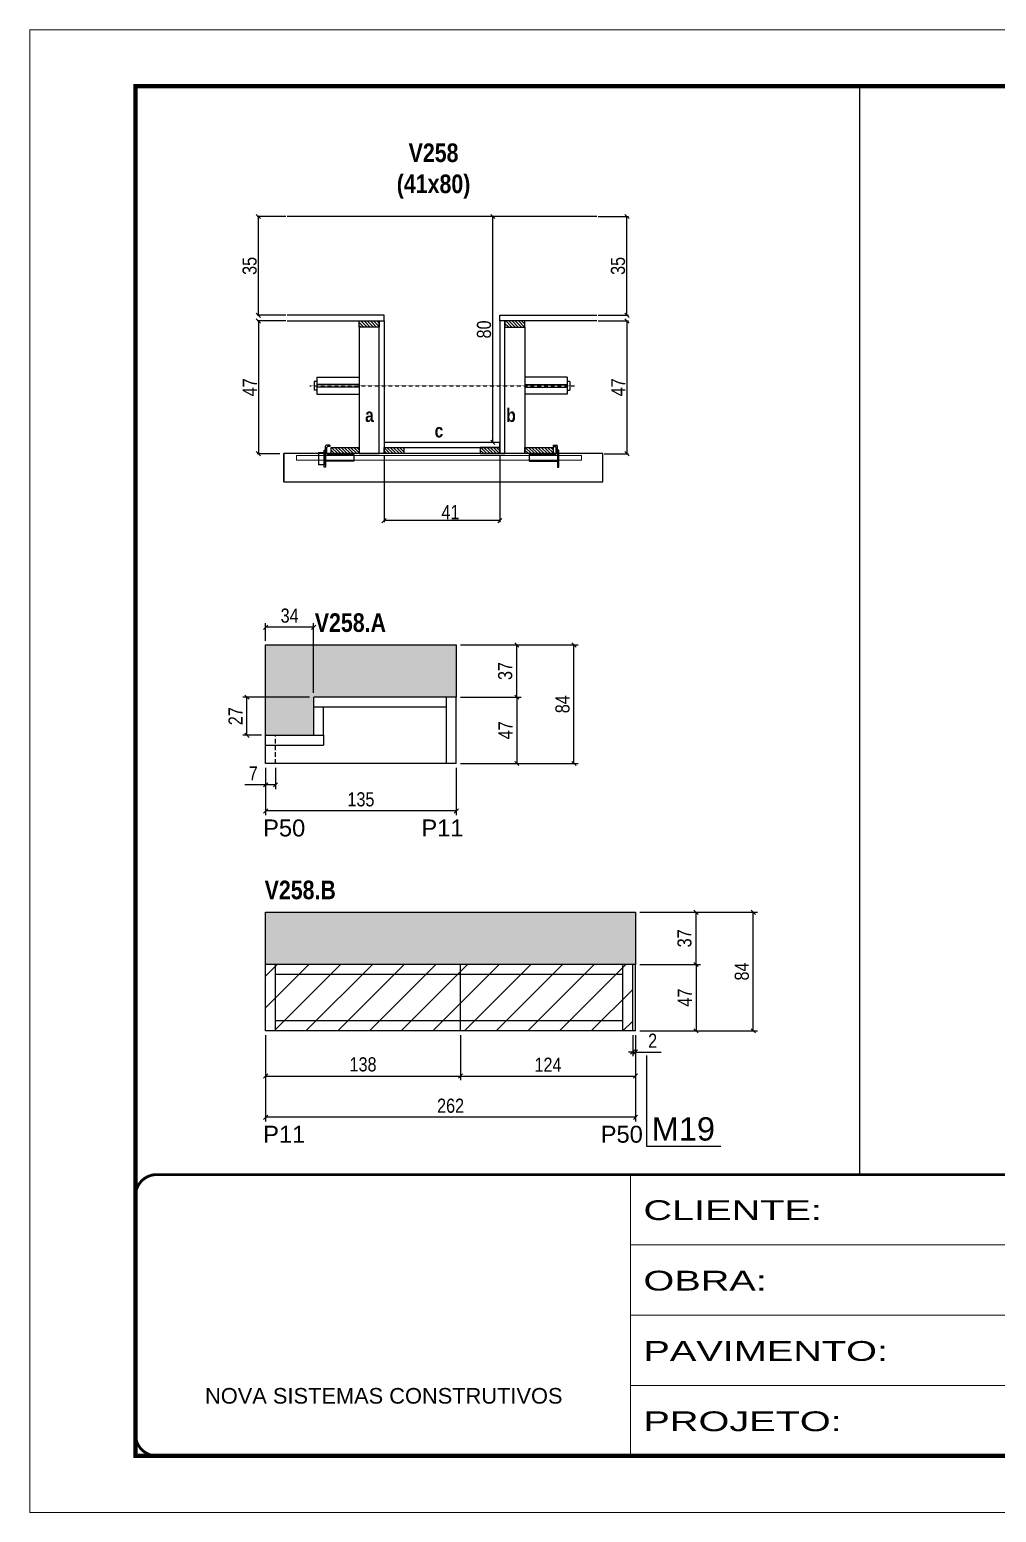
# Model space of a CAD drawing. Extents: x 3309 to 9590, y -2522 to 15424.
# Drawn here: x 3309 to 3994, y 6666 to 7716 of the extents above; entities that cross this region are included whole.
import ezdxf

# ---------------------------------------------------------------- set-up
doc = ezdxf.new("R2010")
doc.units = 0
for name, pattern in [('CONTINUO', [0]), ('DASHED', [0.75, 0.5, -0.25]), ('HIDDEN', [0.375, 0.25, -0.125]), ('HIDDEN2', [4.7625, 3.175, -1.5875])]:
    doc.linetypes.add(name, pattern=pattern)
for name, color, linetype in [('5', 5, 'Continuous'), ('barrote', 251, 'Continuous'), ('COTA', 241, 'Continuous'), ('detalhes', 4, 'Continuous'), ('NOMENCLATURA', 7, 'Continuous'), ('Painéis', 200, 'Continuous'), ('presilha', 1, 'Continuous'), ('SARR_2.2x10', 60, 'Continuous'), ('SARR_2.2x7', 40, 'Continuous'), ('SARR_3.5x7', 81, 'Continuous'), ('TENSOR', 3, 'Continuous')]:
    doc.layers.add(name, color=color, linetype=linetype)
for name, color, linetype, lineweight in [('CONCRETO', 251, 'Continuous', 25), ('Folhas', 255, 'Continuous', 9), ('Hachura', 251, 'Continuous', 9), ('SARRAFO DE PRESSAO', 251, 'DASHED', 9), ('SCO-___-LAJ', 2, 'Continuous', 0)]:
    doc.layers.add(name, color=color, linetype=linetype, lineweight=lineweight)
doc.styles.add('ARIAL', font='arial.ttf')
doc.styles.add('COTA TECNICA', font='techl___.ttf', dxfattribs={"height": 10})
doc.styles.add('COTA TECNICA 2X', font='techl___.ttf', dxfattribs={"height": 10})
doc.styles.get("Standard").update_dxf_attribs({"font": 'arial.ttf'})
doc.styles.add('TECNICA', font='techb___.ttf', dxfattribs={"height": 10})
doc.styles.add('Tecnologia', font='')
doc.styles.get('Tecnologia').set_extended_font_data('Forgotten Futurist')
doc.dimstyles.new('PAINEL', dxfattribs={"dimtxt": 10, "dimasz": 3, "dimexe": 3, "dimexo": 3, "dimgap": 3, "dimtad": 1, "dimdec": 1, "dimzin": 12, "dimdsep": 46, "dimtxsty": 'COTA TECNICA', "dimblk1": 'OBLIQUE', "dimblk2": 'OBLIQUE', "dimsah": 1, "dimcen": 0.9, "dimclrd": 4, "dimclre": 4, "dimclrt": 240, "dimadec": 1, "dimazin": 3, "dimtfac": 1, "dimtdec": 1, "dimtmove": 0, "dimatfit": 3, "dimfxl": 1, "dimtolj": 1, "dimtzin": 12, "dimarcsym": 0})
doc.dimstyles.new('SECAO', dxfattribs={"dimscale": 0.333333, "dimtxt": 5, "dimasz": 9, "dimexe": 3, "dimexo": 3, "dimgap": 3, "dimtad": 1, "dimdec": 1, "dimlfac": 0.5, "dimzin": 12, "dimdsep": 46, "dimtxsty": 'COTA TECNICA 2X', "dimblk1": 'OBLIQUE', "dimblk2": 'OBLIQUE', "dimsah": 1, "dimcen": 0.9, "dimclrd": 4, "dimclre": 4, "dimclrt": 240, "dimadec": 1, "dimazin": 3, "dimtfac": 1, "dimtdec": 1, "dimtmove": 0, "dimatfit": 3, "dimfxl": 1, "dimtolj": 1, "dimtzin": 12, "dimarcsym": 0})

# ---------------------------------------------------------------- blocks, each defined once
blk = doc.blocks.new('9999999999')
at = {"color": 30, "linetype": 'CONTINUO'}
for p, q in [((98564.6, 34230.2), (98564.6, 34429.4)), ((98564.6, 34379.6), (99584, 34379.6)), ((98564.6, 34329.8), (99488, 34329.8)), ((98564.6, 34280), (99488, 34280))]:
    blk.add_line(p, q, dxfattribs=at)
at = {"color": 30, "linetype": 'CONTINUO', "const_width": 2}
blk.add_lwpolyline([(99584, 34230.2), (99584, 34414.4, 0.414214), (99569, 34429.4), (98229, 34429.4, 0.414214), (98214, 34414.4), (98214, 34245.2, 0.414214), (98229, 34230.2), (99584, 34230.2)], format="xyb", dxfattribs=at)
at = {"layer": 'Folhas'}
blk.add_lwpolyline([(98139, 34190.2), (99624, 34190.2), (99624, 35240.2), (98139, 35240.2)], close=True, dxfattribs=at)
at = {"layer": 'Folhas', "color": 30, "const_width": 3}
blk.add_lwpolyline([(98214, 34230.2), (99584, 34230.2), (99584, 35200.2), (98214, 35200.2)], close=True, dxfattribs=at)
at = {"color": 7, "linetype": 'Continuous', "ltscale": 5, "style": 'ARIAL'}
blk.add_text('NOVA SISTEMAS CONSTRUTIVOS', height=11.059, dxfattribs=at).set_placement((98263.2, 34267.2))
at = {"layer": 'Folhas', "color": 7, "style": 'Tecnologia', "width": 1.5}
for s, p in [('CLIENTE:', (98573.7, 34397.2)), ('OBRA:', (98573.7, 34347.3)), ('PAVIMENTO:', (98573.7, 34297.5)), ('PROJETO:', (98573.7, 34247.7))]:
    blk.add_text(s, height=14, dxfattribs=at).set_placement(p)
blk = doc.blocks.new('_Oblique')
at = {"color": 0, "linetype": 'ByBlock', "lineweight": -2}
blk.add_line((-0.5, -0.5), (0.5, 0.5), dxfattribs=at)
blk = doc.blocks.new('*D765')
at = {"layer": 'COTA', "color": 4, "lineweight": -2, "transparency": 16777216}
for p, q in [((3560.4, 7415.1), (3560.4, 7367.7)), ((3642.4, 7415.1), (3642.4, 7367.7)), ((3642.4, 7368.7), (3560.4, 7368.7))]:
    blk.add_line(p, q, dxfattribs=at)
at = {"layer": 'Defpoints', "color": 0, "transparency": 16777216}
for p in [(3560.4, 7416.1), (3642.4, 7416.1), (3560.4, 7368.7)]:
    blk.add_point(p, dxfattribs=at)
at = {"layer": 'COTA', "color": 4, "lineweight": -2, "transparency": 16777216, "xscale": 3, "yscale": 3, "zscale": 3, "rotation": 180}
blk.add_blockref('_Oblique', (3560.4, 7368.7), dxfattribs=at)
at = {"layer": 'COTA', "color": 4, "lineweight": -2, "transparency": 16777216, "xscale": 3, "yscale": 3, "zscale": 3}
blk.add_blockref('_Oblique', (3642.4, 7368.7), dxfattribs=at)
at = {"layer": 'COTA', "color": 240, "transparency": 16777216, "insert": (3607.4, 7374.7), "char_height": 10, "attachment_point": 5, "style": 'COTA TECNICA 2X'}
blk.add_mtext('\\A1;41', dxfattribs=at)
blk = doc.blocks.new('PRESILHA METÁLICA 1')
at = {"layer": 'presilha'}
for p, q in [((7.5, 10.6), (7.5, 19.9)), ((12, 21), (8.6, 21)), ((9, 11.6), (9, 18.9)), ((12, 19.5), (9.6, 19.5)), ((12, 21), (12, 19.5)), ((0, 13), (6, 13)), ((0, 13), (0, 0)), ((6, 0), (0, 0)), ((6, 15.5), (7.5, 15.5)), ((6, -2.5), (6, 15.5)), ((6, 13), (6, 0)), ((7.5, 15.5), (7.5, -2.5)), ((37.5, 4.1), (7.5, 4.1)), ((37.5, 11), (9.6, 11)), ((37.5, 11), (37.5, 4.1)), ((7.5, -2.5), (6, -2.5))]:
    blk.add_line(p, q, dxfattribs=at)
for centre, radius, start, end in [((8.6, 19.9), 1.14, 90, 180), ((9.6, 18.9), 0.57, 90, 180), ((9.6, 11.6), 0.57, 180, 270)]:
    blk.add_arc(centre, radius, start, end, dxfattribs=at)
blk = doc.blocks.new('PRESILHA METÁLICA 2')
at = {"layer": 'presilha'}
for p, q in [((-5.2, 23.5), (-5.2, 22)), ((-5.2, 23.5), (-1.9, 23.5)), ((-5.2, 22), (-2.8, 22)), ((-2.2, 14.1), (-2.2, 21.4)), ((0.8, 18), (-0.8, 18)), ((-0.8, 18), (-0.8, 0)), ((-0.8, 14.6), (-0.8, 22.4)), ((0.8, 0), (0.8, 18)), ((-30.8, 13.5), (-30.8, 6.6)), ((-30.8, 13.5), (-2.8, 13.5)), ((-30.8, 6.6), (-0.8, 6.6)), ((-0.8, 0), (0.8, 0))]:
    blk.add_line(p, q, dxfattribs=at)
for centre, radius, start, end in [((-2.8, 21.4), 0.57, 0, 90), ((-1.9, 22.4), 1.14, 0, 90), ((-2.8, 14.1), 0.57, 270, 0)]:
    blk.add_arc(centre, radius, start, end, dxfattribs=at)
blk = doc.blocks.new('*D766')
at = {"layer": 'COTA', "color": 4, "lineweight": -2, "transparency": 16777216}
for p, q in [((3490.7, 7510.1), (3470.4, 7510.1)), ((3471.4, 7510.1), (3471.4, 7416.1)), ((3486.6, 7416.1), (3470.4, 7416.1))]:
    blk.add_line(p, q, dxfattribs=at)
at = {"layer": 'Defpoints', "color": 0, "transparency": 16777216}
for p in [(3491.7, 7510.1), (3471.4, 7416.1), (3487.6, 7416.1)]:
    blk.add_point(p, dxfattribs=at)
at = {"layer": 'COTA', "color": 4, "lineweight": -2, "transparency": 16777216, "xscale": 3, "yscale": 3, "zscale": 3}
for p, rotation in [((3471.4, 7510.1), 90), ((3471.4, 7416.1), 270)]:
    blk.add_blockref('_Oblique', p, dxfattribs=dict(at, rotation=rotation))
at = {"layer": 'COTA', "color": 240, "transparency": 16777216, "insert": (3465.3, 7463.1), "char_height": 10, "attachment_point": 5, "rotation": 90, "style": 'COTA TECNICA 2X'}
blk.add_mtext('\\A1;47', dxfattribs=at)
blk = doc.blocks.new('*D767')
at = {"layer": 'COTA', "color": 4, "lineweight": -2, "transparency": 16777216}
for p, q in [((3712.1, 7510.1), (3733.4, 7510.1)), ((3732.4, 7510.1), (3732.4, 7416.1)), ((3716.3, 7416.1), (3733.4, 7416.1))]:
    blk.add_line(p, q, dxfattribs=at)
at = {"layer": 'Defpoints', "color": 0, "transparency": 16777216}
for p in [(3711.1, 7510.1), (3715.3, 7416.1), (3732.4, 7416.1)]:
    blk.add_point(p, dxfattribs=at)
at = {"layer": 'COTA', "color": 4, "lineweight": -2, "transparency": 16777216, "xscale": 3, "yscale": 3, "zscale": 3}
for p, rotation in [((3732.4, 7510.1), 90), ((3732.4, 7416.1), 270)]:
    blk.add_blockref('_Oblique', p, dxfattribs=dict(at, rotation=rotation))
at = {"layer": 'COTA', "color": 240, "transparency": 16777216, "insert": (3726.3, 7463.1), "char_height": 10, "attachment_point": 5, "rotation": 90, "style": 'COTA TECNICA 2X'}
blk.add_mtext('\\A1;47', dxfattribs=at)
blk = doc.blocks.new('*D768')
at = {"layer": 'COTA', "color": 4, "lineweight": -2, "transparency": 16777216}
for p, q in [((3641.4, 7584.1), (3636.4, 7584.1)), ((3637.4, 7424.1), (3637.4, 7584.1)), ((3641.4, 7424.1), (3636.4, 7424.1))]:
    blk.add_line(p, q, dxfattribs=at)
at = {"layer": 'Defpoints', "color": 0, "transparency": 16777216}
for p in [(3637.4, 7584.1), (3642.4, 7584.1), (3642.4, 7424.1)]:
    blk.add_point(p, dxfattribs=at)
at = {"layer": 'COTA', "color": 4, "lineweight": -2, "transparency": 16777216, "xscale": 3, "yscale": 3, "zscale": 3}
for p, rotation in [((3637.4, 7584.1), 90), ((3637.4, 7424.1), 270)]:
    blk.add_blockref('_Oblique', p, dxfattribs=dict(at, rotation=rotation))
at = {"layer": 'COTA', "color": 240, "transparency": 16777216, "insert": (3631.2, 7504.1), "char_height": 10, "attachment_point": 5, "rotation": 90, "style": 'COTA TECNICA 2X'}
blk.add_mtext('\\A1;80', dxfattribs=at)
blk = doc.blocks.new('*D769')
at = {"layer": 'COTA', "color": 4, "lineweight": -2, "transparency": 16777216}
for p, q in [((3712.1, 7584.1), (3733.4, 7584.1)), ((3732.4, 7514.1), (3732.4, 7584.1)), ((3712.1, 7514.1), (3733.4, 7514.1))]:
    blk.add_line(p, q, dxfattribs=at)
at = {"layer": 'Defpoints', "color": 0, "transparency": 16777216}
for p in [(3711.1, 7584.1), (3732.4, 7584.1), (3711.1, 7514.1)]:
    blk.add_point(p, dxfattribs=at)
at = {"layer": 'COTA', "color": 4, "lineweight": -2, "transparency": 16777216, "xscale": 3, "yscale": 3, "zscale": 3}
for p, rotation in [((3732.4, 7584.1), 90), ((3732.4, 7514.1), 270)]:
    blk.add_blockref('_Oblique', p, dxfattribs=dict(at, rotation=rotation))
at = {"layer": 'COTA', "color": 240, "transparency": 16777216, "insert": (3726.1, 7549.1), "char_height": 10, "attachment_point": 5, "rotation": 90, "style": 'COTA TECNICA 2X'}
blk.add_mtext('\\A1;35', dxfattribs=at)
blk = doc.blocks.new('*D770')
at = {"layer": 'COTA', "color": 4, "lineweight": -2, "transparency": 16777216}
for p, q in [((3490.7, 7584.1), (3470.4, 7584.1)), ((3471.4, 7514.1), (3471.4, 7584.1)), ((3490.7, 7514.1), (3470.4, 7514.1))]:
    blk.add_line(p, q, dxfattribs=at)
at = {"layer": 'Defpoints', "color": 0, "transparency": 16777216}
for p in [(3471.4, 7584.1), (3491.7, 7584.1), (3491.7, 7514.1)]:
    blk.add_point(p, dxfattribs=at)
at = {"layer": 'COTA', "color": 4, "lineweight": -2, "transparency": 16777216, "xscale": 3, "yscale": 3, "zscale": 3}
for p, rotation in [((3471.4, 7584.1), 90), ((3471.4, 7514.1), 270)]:
    blk.add_blockref('_Oblique', p, dxfattribs=dict(at, rotation=rotation))
at = {"layer": 'COTA', "color": 240, "transparency": 16777216, "insert": (3465.2, 7549.1), "char_height": 10, "attachment_point": 5, "rotation": 90, "style": 'COTA TECNICA 2X'}
blk.add_mtext('\\A1;35', dxfattribs=at)
blk = doc.blocks.new('*D771')
at = {"layer": 'COTA', "color": 4, "linetype": 'ByBlock', "lineweight": -2, "transparency": 16777216}
for p, q in [((3476.5, 7193.7), (3476.5, 7160.1)), ((3611.5, 7193.7), (3611.5, 7160.1)), ((3611.5, 7163.1), (3476.5, 7163.1))]:
    blk.add_line(p, q, dxfattribs=at)
at = {"layer": 'Defpoints', "color": 0, "linetype": 'ByBlock', "transparency": 16777216}
for p in [(3476.5, 7196.7), (3611.5, 7196.7), (3476.5, 7163.1)]:
    blk.add_point(p, dxfattribs=at)
at = {"layer": 'COTA', "color": 4, "linetype": 'ByBlock', "lineweight": -2, "transparency": 16777216, "xscale": 3, "yscale": 3, "zscale": 3, "rotation": 180}
blk.add_blockref('_Oblique', (3476.5, 7163.1), dxfattribs=at)
at = {"layer": 'COTA', "color": 4, "linetype": 'ByBlock', "lineweight": -2, "transparency": 16777216, "xscale": 3, "yscale": 3, "zscale": 3}
blk.add_blockref('_Oblique', (3611.5, 7163.1), dxfattribs=at)
at = {"layer": 'COTA', "color": 240, "linetype": 'ByBlock', "transparency": 16777216, "insert": (3544, 7171.3), "char_height": 10, "attachment_point": 5, "style": 'COTA TECNICA'}
blk.add_mtext('\\A1;135', dxfattribs=at)
blk = doc.blocks.new('*D772')
at = {"layer": 'COTA', "color": 4, "lineweight": -2, "transparency": 16777216}
for p, q in [((3614.5, 7243.7), (3657.4, 7243.7)), ((3654.4, 7243.7), (3654.4, 7196.7)), ((3614.5, 7196.7), (3657.4, 7196.7))]:
    blk.add_line(p, q, dxfattribs=at)
at = {"layer": 'Defpoints', "color": 0, "transparency": 16777216}
for p in [(3611.5, 7243.7), (3611.5, 7196.7), (3654.4, 7196.7)]:
    blk.add_point(p, dxfattribs=at)
at = {"layer": 'COTA', "color": 4, "lineweight": -2, "transparency": 16777216, "xscale": 3, "yscale": 3, "zscale": 3}
for p, rotation in [((3654.4, 7243.7), 90), ((3654.4, 7196.7), 270)]:
    blk.add_blockref('_Oblique', p, dxfattribs=dict(at, rotation=rotation))
at = {"layer": 'COTA', "color": 240, "transparency": 16777216, "insert": (3646.4, 7220.2), "char_height": 10, "attachment_point": 5, "rotation": 90, "style": 'COTA TECNICA'}
blk.add_mtext('\\A1;47', dxfattribs=at)
blk = doc.blocks.new('*D773')
at = {"layer": 'COTA', "color": 4, "lineweight": -2, "transparency": 16777216}
for p, q in [((3614.5, 7280.7), (3657.4, 7280.7)), ((3654.4, 7243.7), (3654.4, 7280.7)), ((3614.5, 7243.7), (3657.4, 7243.7))]:
    blk.add_line(p, q, dxfattribs=at)
at = {"layer": 'Defpoints', "color": 0, "transparency": 16777216}
for p in [(3611.5, 7280.7), (3654.4, 7280.7), (3611.5, 7243.7)]:
    blk.add_point(p, dxfattribs=at)
at = {"layer": 'COTA', "color": 4, "lineweight": -2, "transparency": 16777216, "xscale": 3, "yscale": 3, "zscale": 3}
for p, rotation in [((3654.4, 7280.7), 90), ((3654.4, 7243.7), 270)]:
    blk.add_blockref('_Oblique', p, dxfattribs=dict(at, rotation=rotation))
at = {"layer": 'COTA', "color": 240, "transparency": 16777216, "insert": (3646.2, 7262.2), "char_height": 10, "attachment_point": 5, "rotation": 90, "style": 'COTA TECNICA'}
blk.add_mtext('\\A1;37', dxfattribs=at)
blk = doc.blocks.new('*D774')
at = {"layer": 'COTA', "color": 4, "lineweight": -2, "transparency": 16777216}
for p, q in [((3476.5, 7193.7), (3476.5, 7178.6)), ((3483.5, 7193.7), (3483.5, 7178.6)), ((3476.5, 7181.6), (3461.8, 7181.6)), ((3483.5, 7181.6), (3476.5, 7181.6))]:
    blk.add_line(p, q, dxfattribs=at)
at = {"layer": 'Defpoints', "color": 0, "transparency": 16777216}
for p in [(3476.5, 7196.7), (3483.5, 7196.7), (3476.5, 7181.6)]:
    blk.add_point(p, dxfattribs=at)
at = {"layer": 'COTA', "color": 4, "lineweight": -2, "transparency": 16777216, "xscale": 3, "yscale": 3, "zscale": 3, "rotation": 180}
blk.add_blockref('_Oblique', (3476.5, 7181.6), dxfattribs=at)
at = {"layer": 'COTA', "color": 4, "lineweight": -2, "transparency": 16777216, "xscale": 3, "yscale": 3, "zscale": 3}
blk.add_blockref('_Oblique', (3483.5, 7181.6), dxfattribs=at)
at = {"layer": 'COTA', "color": 240, "transparency": 16777216, "insert": (3467.7, 7189.7), "char_height": 10, "attachment_point": 5, "style": 'COTA TECNICA'}
blk.add_mtext('\\A1;7', dxfattribs=at)
blk = doc.blocks.new('*D775')
at = {"layer": 'COTA', "color": 4, "lineweight": -2, "transparency": 16777216}
for p, q in [((3614.5, 7280.7), (3697.9, 7280.7)), ((3694.9, 7196.7), (3694.9, 7280.7)), ((3614.5, 7196.7), (3697.9, 7196.7))]:
    blk.add_line(p, q, dxfattribs=at)
at = {"layer": 'Defpoints', "color": 0, "transparency": 16777216}
for p in [(3611.5, 7280.7), (3694.9, 7280.7), (3611.5, 7196.7)]:
    blk.add_point(p, dxfattribs=at)
at = {"layer": 'COTA', "color": 4, "lineweight": -2, "transparency": 16777216, "xscale": 3, "yscale": 3, "zscale": 3}
for p, rotation in [((3694.9, 7280.7), 90), ((3694.9, 7196.7), 270)]:
    blk.add_blockref('_Oblique', p, dxfattribs=dict(at, rotation=rotation))
at = {"layer": 'COTA', "color": 240, "transparency": 16777216, "insert": (3686.8, 7238.7), "char_height": 10, "attachment_point": 5, "rotation": 90, "style": 'COTA TECNICA'}
blk.add_mtext('\\A1;84', dxfattribs=at)
blk = doc.blocks.new('*D776')
at = {"layer": 'COTA', "color": 4, "linetype": 'ByBlock', "lineweight": -2, "transparency": 16777216}
for p, q in [((3476.5, 7004.4), (3476.5, 6943.2)), ((3738.5, 7004.4), (3738.5, 6943.2)), ((3738.5, 6946.2), (3476.5, 6946.2))]:
    blk.add_line(p, q, dxfattribs=at)
at = {"layer": 'Defpoints', "color": 0, "linetype": 'ByBlock', "transparency": 16777216}
for p in [(3476.5, 7007.4), (3738.5, 7007.4), (3476.5, 6946.2)]:
    blk.add_point(p, dxfattribs=at)
at = {"layer": 'COTA', "color": 4, "linetype": 'ByBlock', "lineweight": -2, "transparency": 16777216, "xscale": 3, "yscale": 3, "zscale": 3, "rotation": 180}
blk.add_blockref('_Oblique', (3476.5, 6946.2), dxfattribs=at)
at = {"layer": 'COTA', "color": 4, "linetype": 'ByBlock', "lineweight": -2, "transparency": 16777216, "xscale": 3, "yscale": 3, "zscale": 3}
blk.add_blockref('_Oblique', (3738.5, 6946.2), dxfattribs=at)
at = {"layer": 'COTA', "color": 240, "linetype": 'ByBlock', "transparency": 16777216, "insert": (3607.5, 6954.3), "char_height": 10, "attachment_point": 5, "style": 'COTA TECNICA'}
blk.add_mtext('\\A1;262', dxfattribs=at)
blk = doc.blocks.new('*D777')
at = {"layer": 'COTA', "color": 4, "lineweight": -2, "transparency": 16777216}
for p, q in [((3741.5, 7054.4), (3784.4, 7054.4)), ((3781.4, 7054.4), (3781.4, 7007.4)), ((3741.5, 7007.4), (3784.4, 7007.4))]:
    blk.add_line(p, q, dxfattribs=at)
at = {"layer": 'Defpoints', "color": 0, "transparency": 16777216}
for p in [(3738.5, 7054.4), (3738.5, 7007.4), (3781.4, 7007.4)]:
    blk.add_point(p, dxfattribs=at)
at = {"layer": 'COTA', "color": 4, "lineweight": -2, "transparency": 16777216, "xscale": 3, "yscale": 3, "zscale": 3}
for p, rotation in [((3781.4, 7054.4), 90), ((3781.4, 7007.4), 270)]:
    blk.add_blockref('_Oblique', p, dxfattribs=dict(at, rotation=rotation))
at = {"layer": 'COTA', "color": 240, "transparency": 16777216, "insert": (3773.4, 7030.9), "char_height": 10, "attachment_point": 5, "rotation": 90, "style": 'COTA TECNICA'}
blk.add_mtext('\\A1;47', dxfattribs=at)
blk = doc.blocks.new('*D778')
at = {"layer": 'COTA', "color": 4, "lineweight": -2, "transparency": 16777216}
for p, q in [((3741.5, 7091.4), (3784.4, 7091.4)), ((3781.4, 7054.4), (3781.4, 7091.4)), ((3741.5, 7054.4), (3784.4, 7054.4))]:
    blk.add_line(p, q, dxfattribs=at)
at = {"layer": 'Defpoints', "color": 0, "transparency": 16777216}
for p in [(3738.5, 7091.4), (3781.4, 7091.4), (3738.5, 7054.4)]:
    blk.add_point(p, dxfattribs=at)
at = {"layer": 'COTA', "color": 4, "lineweight": -2, "transparency": 16777216, "xscale": 3, "yscale": 3, "zscale": 3}
for p, rotation in [((3781.4, 7091.4), 90), ((3781.4, 7054.4), 270)]:
    blk.add_blockref('_Oblique', p, dxfattribs=dict(at, rotation=rotation))
at = {"layer": 'COTA', "color": 240, "transparency": 16777216, "insert": (3773.2, 7072.9), "char_height": 10, "attachment_point": 5, "rotation": 90, "style": 'COTA TECNICA'}
blk.add_mtext('\\A1;37', dxfattribs=at)
blk = doc.blocks.new('*D779')
at = {"layer": 'COTA', "color": 4, "lineweight": -2, "transparency": 16777216}
for p, q in [((3741.5, 7091.4), (3824.9, 7091.4)), ((3821.9, 7007.4), (3821.9, 7091.4)), ((3741.5, 7007.4), (3824.9, 7007.4))]:
    blk.add_line(p, q, dxfattribs=at)
at = {"layer": 'Defpoints', "color": 0, "transparency": 16777216}
for p in [(3738.5, 7091.4), (3821.9, 7091.4), (3738.5, 7007.4)]:
    blk.add_point(p, dxfattribs=at)
at = {"layer": 'COTA', "color": 4, "lineweight": -2, "transparency": 16777216, "xscale": 3, "yscale": 3, "zscale": 3}
for p, rotation in [((3821.9, 7091.4), 90), ((3821.9, 7007.4), 270)]:
    blk.add_blockref('_Oblique', p, dxfattribs=dict(at, rotation=rotation))
at = {"layer": 'COTA', "color": 240, "transparency": 16777216, "insert": (3813.8, 7049.4), "char_height": 10, "attachment_point": 5, "rotation": 90, "style": 'COTA TECNICA'}
blk.add_mtext('\\A1;84', dxfattribs=at)
blk = doc.blocks.new('*D780')
at = {"layer": 'COTA', "color": 4, "lineweight": -2, "transparency": 16777216}
for p, q in [((3476.5, 7004.4), (3476.5, 6972.4)), ((3614.5, 7004.4), (3614.5, 6972.4)), ((3476.5, 6975.4), (3614.5, 6975.4))]:
    blk.add_line(p, q, dxfattribs=at)
at = {"layer": 'Defpoints', "color": 0, "transparency": 16777216}
for p in [(3476.5, 7007.4), (3614.5, 7007.4), (3614.5, 6975.4)]:
    blk.add_point(p, dxfattribs=at)
at = {"layer": 'COTA', "color": 4, "lineweight": -2, "transparency": 16777216, "xscale": 3, "yscale": 3, "zscale": 3, "rotation": 180}
blk.add_blockref('_Oblique', (3476.5, 6975.4), dxfattribs=at)
at = {"layer": 'COTA', "color": 4, "lineweight": -2, "transparency": 16777216, "xscale": 3, "yscale": 3, "zscale": 3}
blk.add_blockref('_Oblique', (3614.5, 6975.4), dxfattribs=at)
at = {"layer": 'COTA', "color": 240, "transparency": 16777216, "insert": (3545.5, 6983.6), "char_height": 10, "attachment_point": 5, "style": 'COTA TECNICA'}
blk.add_mtext('\\A1;138', dxfattribs=at)
blk = doc.blocks.new('*D781')
at = {"layer": 'COTA', "color": 4, "lineweight": -2, "transparency": 16777216}
for p, q in [((3614.5, 7004.4), (3614.5, 6972.4)), ((3738.5, 7004.4), (3738.5, 6972.4)), ((3614.5, 6975.4), (3738.5, 6975.4))]:
    blk.add_line(p, q, dxfattribs=at)
at = {"layer": 'Defpoints', "color": 0, "transparency": 16777216}
for p in [(3614.5, 7007.4), (3738.5, 7007.4), (3738.5, 6975.4)]:
    blk.add_point(p, dxfattribs=at)
at = {"layer": 'COTA', "color": 4, "lineweight": -2, "transparency": 16777216, "xscale": 3, "yscale": 3, "zscale": 3, "rotation": 180}
blk.add_blockref('_Oblique', (3614.5, 6975.4), dxfattribs=at)
at = {"layer": 'COTA', "color": 4, "lineweight": -2, "transparency": 16777216, "xscale": 3, "yscale": 3, "zscale": 3}
blk.add_blockref('_Oblique', (3738.5, 6975.4), dxfattribs=at)
at = {"layer": 'COTA', "color": 240, "transparency": 16777216, "insert": (3676.5, 6983.4), "char_height": 10, "attachment_point": 5, "style": 'COTA TECNICA'}
blk.add_mtext('\\A1;124', dxfattribs=at)
blk = doc.blocks.new('*D782')
at = {"layer": 'COTA', "color": 4, "lineweight": -2, "transparency": 16777216}
for p, q in [((3736.5, 7004.4), (3736.5, 6989.4)), ((3738.5, 7004.4), (3738.5, 6989.4)), ((3736.5, 6992.4), (3733.5, 6992.4)), ((3736.5, 6992.4), (3738.5, 6992.4)), ((3738.5, 6992.4), (3756.6, 6992.4))]:
    blk.add_line(p, q, dxfattribs=at)
at = {"layer": 'Defpoints', "color": 0, "transparency": 16777216}
for p in [(3736.5, 7007.4), (3738.5, 7007.4), (3738.5, 6992.4)]:
    blk.add_point(p, dxfattribs=at)
at = {"layer": 'COTA', "color": 4, "lineweight": -2, "transparency": 16777216, "xscale": 3, "yscale": 3, "zscale": 3}
blk.add_blockref('_Oblique', (3736.5, 6992.4), dxfattribs=at)
at = {"layer": 'COTA', "color": 4, "lineweight": -2, "transparency": 16777216, "xscale": 3, "yscale": 3, "zscale": 3, "rotation": 180}
blk.add_blockref('_Oblique', (3738.5, 6992.4), dxfattribs=at)
at = {"layer": 'COTA', "color": 240, "transparency": 16777216, "insert": (3750.6, 7000.4), "char_height": 10, "attachment_point": 5, "style": 'COTA TECNICA'}
blk.add_mtext('\\A1;2', dxfattribs=at)
blk = doc.blocks.new('*D1130')
at = {"layer": 'COTA', "color": 4, "lineweight": -2, "transparency": 16777216}
for p, q in [((3507.5, 7243.7), (3460.3, 7243.7)), ((3463.3, 7216.7), (3463.3, 7243.7)), ((3473.5, 7216.7), (3460.3, 7216.7))]:
    blk.add_line(p, q, dxfattribs=at)
at = {"layer": 'Defpoints', "color": 0, "transparency": 16777216}
for p in [(3463.3, 7243.7), (3510.5, 7243.7), (3476.5, 7216.7)]:
    blk.add_point(p, dxfattribs=at)
at = {"layer": 'COTA', "color": 4, "lineweight": -2, "transparency": 16777216, "xscale": 3, "yscale": 3, "zscale": 3}
for p, rotation in [((3463.3, 7243.7), 90), ((3463.3, 7216.7), 270)]:
    blk.add_blockref('_Oblique', p, dxfattribs=dict(at, rotation=rotation))
at = {"layer": 'COTA', "color": 240, "transparency": 16777216, "insert": (3455.2, 7230.2), "char_height": 10, "attachment_point": 5, "rotation": 90, "style": 'COTA TECNICA'}
blk.add_mtext('\\A1;27', dxfattribs=at)
blk = doc.blocks.new('*D1131')
at = {"layer": 'COTA', "color": 4, "lineweight": -2, "transparency": 16777216}
for p, q in [((3476.5, 7283.7), (3476.5, 7296.2)), ((3510.5, 7293.2), (3476.5, 7293.2)), ((3510.5, 7246.7), (3510.5, 7296.2))]:
    blk.add_line(p, q, dxfattribs=at)
at = {"layer": 'Defpoints', "color": 0, "transparency": 16777216}
for p in [(3476.5, 7293.2), (3476.5, 7280.7), (3510.5, 7243.7)]:
    blk.add_point(p, dxfattribs=at)
at = {"layer": 'COTA', "color": 4, "lineweight": -2, "transparency": 16777216, "xscale": 3, "yscale": 3, "zscale": 3, "rotation": 180}
blk.add_blockref('_Oblique', (3476.5, 7293.2), dxfattribs=at)
at = {"layer": 'COTA', "color": 4, "lineweight": -2, "transparency": 16777216, "xscale": 3, "yscale": 3, "zscale": 3}
blk.add_blockref('_Oblique', (3510.5, 7293.2), dxfattribs=at)
at = {"layer": 'COTA', "color": 240, "transparency": 16777216, "insert": (3493.5, 7301.4), "char_height": 10, "attachment_point": 5, "style": 'COTA TECNICA'}
blk.add_mtext('\\A1;34', dxfattribs=at)

msp = doc.modelspace()

# ---------------------------------------------------------------- hatches: boundary and pattern name
at = {"layer": 'COTA'}
h = msp.add_hatch(dxfattribs=at)
h.set_pattern_fill('AR-CONC', color=256, scale=0.03)
h.paths.add_polyline_path([(3611.53, 7280.71), (3476.53, 7280.71), (3476.53, 7216.71), (3510.53, 7216.71), (3510.53, 7243.71), (3611.53, 7243.71)])
h = msp.add_hatch(dxfattribs=at)
h.set_pattern_fill('AR-CONC', color=256, scale=0.03)
h.set_pattern_definition([(50, (-2581.317, -3653.3195), (5.46554, -0.4781726), [0.5715, -6.2865]), (355, (-2581.317, -3653.3195), (-1.0573026, 5.7317054), [0.4572, -5.0292175]), (100.451445, (-2580.8617, -3653.3593), (4.4082374, 5.2535326), [0.4857003, -5.3427073]), (46.1842, (-2581.317, -3651.7955), (8.1323712, -1.26127), [0.85725, -9.42975]), (96.63556, (-2580.6395, -3651.9006), (7.122124, 7.4227837), [0.7285507, -8.014068]), (351.18415, (-2581.317, -3651.7955), (7.122124, 7.422784), [0.685799, -7.543792]), (21, (-2580.555, -3652.1765), (4.5484317, -3.067956), [0.5715, -6.2865]), (326, (-2580.555, -3652.1765), (1.8540609, 5.525639), [0.4572, -5.0292]), (71.451445, (-2580.176, -3652.432), (6.4024926, 2.457683), [0.4857003, -5.3426981]), (37.5, (-2581.3172, -3653.3195), (0.0926581, 2.53665117), [0, -4.96824, 0, -5.1054, 0, -5.04825]), (7.5, (-2581.3172, -3653.3195), (2.0045899, 3.00541724), [0, -2.91084, 0, -4.85394, 0, -1.92405]), (327.5, (-2583.0165, -3653.3195), (4.06771786, -0.17186232), [0, -1.905, 0, -5.9436, 0, -7.8867]), (317.5, (-2583.7785, -3653.3195), (4.4438754, 0.7627947), [0, -2.4765, 0, -3.94716, 0, -5.6007])])
h.paths.add_polyline_path([(3476.53, 7091.39), (3476.53, 7054.39), (3738.53, 7054.39), (3738.53, 7091.39)])
at = {"layer": 'Hachura', "linetype": 'ByBlock'}
h = msp.add_hatch(dxfattribs=at)
h.set_pattern_fill('ANSI31', color=256, scale=5)
h.paths.add_polyline_path([(3614.53, 7054.39), (3476.53, 7054.39), (3476.53, 7007.39), (3614.53, 7007.39)])
h.paths.add_polyline_path([(3736.53, 7054.39), (3614.53, 7054.39), (3614.53, 7007.39), (3736.53, 7007.39)])
at = {"layer": 'SARR_2.2x10'}
h = msp.add_hatch(dxfattribs=at)
h.set_pattern_fill('ANSI31', color=256, scale=0.5, angle=90)
h.set_pattern_definition([(135, (36716.3781, -116096.026), (-1.122532015, -1.122532015), [])])
h.paths.add_polyline_path([(3522.84, 7420.54), (3522.84, 7416.14), (3542.84, 7416.14), (3542.84, 7420.54)])
h = msp.add_hatch(dxfattribs=at)
h.set_pattern_fill('ANSI31', color=256, scale=0.5, angle=90)
h.set_pattern_definition([(135, (36853.5781, -116096.026), (-1.122532015, -1.122532015), [])])
h.paths.add_polyline_path([(3660.04, 7420.54), (3660.04, 7416.14), (3680.04, 7416.14), (3680.04, 7420.54)])
at = {"layer": 'SARR_2.2x7'}
h = msp.add_hatch(dxfattribs=at)
h.set_pattern_fill('ANSI31', color=256, scale=0.5, angle=90)
h.set_pattern_definition([(135, (36730.3781, -116006.426), (-1.122532015, -1.122532015), [])])
h.paths.add_polyline_path([(3556.84, 7510.14), (3556.84, 7505.74), (3542.84, 7505.74), (3542.84, 7510.14)])
h = msp.add_hatch(dxfattribs=at)
h.set_pattern_fill('ANSI31', color=256, scale=0.5, angle=90)
h.set_pattern_definition([(135, (36754.3781, -116006.426), (-1.122532015, -1.122532015), [])])
h.paths.add_polyline_path([(3646.04, 7510.14), (3646.04, 7505.74), (3660.04, 7505.74), (3660.04, 7510.14)])
h = msp.add_hatch(dxfattribs=at)
h.set_pattern_fill('ANSI31', color=256, scale=0.5, angle=90)
h.set_pattern_definition([(135, (36795.9781, -116096.026), (-1.122532015, -1.122532015), [])])
h.paths.add_polyline_path([(3574.44, 7416.14), (3574.44, 7420.54), (3560.44, 7420.54), (3560.44, 7416.14)])
h = msp.add_hatch(dxfattribs=at)
h.set_pattern_fill('ANSI31', color=256, scale=0.5, angle=90)
h.set_pattern_definition([(135, (36839.9781, -116096.026), (-1.122532015, -1.122532015), [])])
h.paths.add_polyline_path([(3628.44, 7420.54), (3628.44, 7416.14), (3642.44, 7416.14), (3642.44, 7420.54)])

# ---------------------------------------------------------------- linework, layer by layer
at = {"ltscale": 3}
for p, q in [((3510.84, 7467.22), (3510.84, 7461.22)), ((3512.84, 7467.22), (3510.84, 7467.22)), ((3512.84, 7470.22), (3512.84, 7458.22)), ((3512.84, 7470.22), (3542.84, 7470.22)), ((3690.04, 7470.22), (3660.04, 7470.22)), ((3690.04, 7470.22), (3690.04, 7458.22)), ((3692.04, 7467.22), (3690.04, 7467.22)), ((3692.04, 7467.22), (3692.04, 7461.22)), ((3512.84, 7461.22), (3510.84, 7461.22)), ((3542.84, 7465.22), (3512.84, 7465.22)), ((3542.84, 7463.22), (3512.84, 7463.22)), ((3512.84, 7458.22), (3542.84, 7458.22)), ((3660.04, 7465.22), (3690.04, 7465.22)), ((3660.04, 7463.22), (3690.04, 7463.22)), ((3690.04, 7458.22), (3660.04, 7458.22)), ((3690.04, 7461.22), (3692.04, 7461.22))]:
    msp.add_line(p, q, dxfattribs=at)
at = {"layer": 'barrote'}
msp.add_lwpolyline([(3489.38, 7396.14), (3715.3, 7396.14), (3715.3, 7416.14), (3489.38, 7416.14)], close=True, dxfattribs=at)
at = {"layer": 'CONCRETO', "linetype": 'Continuous'}
msp.add_line((3711.14, 7584.14), (3491.74, 7584.14), dxfattribs=at)
at = {"layer": 'COTA'}
for p, q in [((3897.02, 7676.41), (3897.02, 6905.65)), ((3476.53, 7216.71), (3476.53, 7280.71)), ((3476.53, 7280.71), (3611.53, 7280.71)), ((3611.53, 7280.71), (3611.53, 7243.71)), ((3510.53, 7216.71), (3517.53, 7216.71)), ((3517.53, 7216.71), (3517.53, 7209.71)), ((3476.53, 7054.39), (3476.53, 7091.39)), ((3476.53, 7091.39), (3738.53, 7091.39)), ((3738.53, 7091.39), (3738.53, 7054.39))]:
    msp.add_line(p, q, dxfattribs=at)
at = {"layer": 'detalhes', "color": 250}
msp.add_line((3489.38, 7396.14), (3489.38, 7416.14), dxfattribs=at)
at = {"layer": 'NOMENCLATURA', "linetype": 'Continuous'}
for p, q in [((3746.45, 6925.49), (3746.45, 6989.91)), ((3798.83, 6925.49), (3746.45, 6925.49))]:
    msp.add_line(p, q, dxfattribs=at)
at = {"layer": 'Painéis', "linetype": 'ByBlock'}
for p, q in [((3611.53, 7243.71), (3510.53, 7243.71)), ((3510.53, 7216.71), (3510.53, 7243.71)), ((3611.53, 7196.71), (3611.53, 7243.71)), ((3476.53, 7196.71), (3476.53, 7216.71)), ((3476.53, 7216.71), (3510.53, 7216.71)), ((3611.53, 7196.71), (3476.53, 7196.71)), ((3738.53, 7054.39), (3476.53, 7054.39)), ((3476.53, 7007.39), (3476.53, 7054.39)), ((3614.53, 7007.39), (3614.53, 7054.39)), ((3736.53, 7007.39), (3736.53, 7054.39)), ((3738.53, 7007.39), (3738.53, 7054.39)), ((3738.53, 7007.39), (3476.53, 7007.39))]:
    msp.add_line(p, q, dxfattribs=at)
at = {"layer": 'Painéis', "linetype": 'Continuous', "elevation": 0}
for points in [[(3491.74, 7510.14), (3560.44, 7510.14), (3560.44, 7514.14), (3491.74, 7514.14)], [(3711.14, 7510.14), (3642.44, 7510.14), (3642.44, 7514.14), (3711.14, 7514.14)]]:
    msp.add_lwpolyline(points, dxfattribs=at)
at = {"layer": 'Painéis', "linetype": 'Continuous'}
for points in [[(3556.84, 7416.14), (3556.84, 7510.14), (3560.44, 7510.14), (3560.44, 7416.14)], [(3646.04, 7416.14), (3646.04, 7510.14), (3642.44, 7510.14), (3642.44, 7416.14)], [(3642.44, 7424.14), (3560.44, 7424.14), (3560.44, 7420.54), (3642.44, 7420.54)]]:
    msp.add_lwpolyline(points, close=True, dxfattribs=at)
at = {"layer": 'SARR_2.2x10'}
for points in [[(3522.84, 7420.54), (3542.84, 7420.54), (3542.84, 7416.14), (3522.84, 7416.14)], [(3660.04, 7420.54), (3680.04, 7420.54), (3680.04, 7416.14), (3660.04, 7416.14)]]:
    msp.add_lwpolyline(points, close=True, dxfattribs=at)
at = {"layer": 'SARR_2.2x7', "linetype": 'Continuous'}
for p, q in [((3604.53, 7236.71), (3510.53, 7236.71)), ((3517.53, 7216.71), (3517.53, 7236.71)), ((3604.53, 7196.71), (3604.53, 7243.71)), ((3476.53, 7209.71), (3517.53, 7209.71)), ((3483.53, 7007.39), (3483.53, 7054.39)), ((3729.53, 7047.39), (3483.53, 7047.39)), ((3729.53, 7007.39), (3729.53, 7054.39)), ((3729.53, 7014.39), (3483.53, 7014.39))]:
    msp.add_line(p, q, dxfattribs=at)
at = {"layer": 'SARR_2.2x7', "linetype": 'HIDDEN2'}
msp.add_line((3483.53, 7196.71), (3483.53, 7216.71), dxfattribs=at)
at = {"layer": 'SARR_2.2x7', "elevation": 0}
for points in [[(3542.84, 7510.14), (3556.84, 7510.14), (3556.84, 7505.74), (3542.84, 7505.74)], [(3660.04, 7510.14), (3646.04, 7510.14), (3646.04, 7505.74), (3660.04, 7505.74)]]:
    msp.add_lwpolyline(points, close=True, dxfattribs=at)
at = {"layer": 'SARR_2.2x7'}
for points in [[(3560.44, 7420.54), (3574.44, 7420.54), (3574.44, 7416.14), (3560.44, 7416.14)], [(3642.44, 7420.54), (3628.44, 7420.54), (3628.44, 7416.14), (3642.44, 7416.14)]]:
    msp.add_lwpolyline(points, close=True, dxfattribs=at)
at = {"layer": 'SARR_3.5x7'}
for points in [[(3556.84, 7505.74), (3542.84, 7505.74), (3542.84, 7416.14), (3556.84, 7416.14)], [(3646.04, 7505.74), (3660.04, 7505.74), (3660.04, 7416.14), (3646.04, 7416.14)]]:
    msp.add_lwpolyline(points, close=True, dxfattribs=at)
at = {"layer": 'SCO-___-LAJ', "color": 1}
msp.add_lwpolyline([(3498.39, 7414.81), (3700.22, 7414.81), (3700.22, 7411.61), (3498.39, 7411.61)], close=True, dxfattribs=at)
at = {"layer": 'TENSOR', "linetype": 'HIDDEN', "ltscale": 0.5}
msp.add_line((3507.84, 7464.22), (3695.34, 7464.22), dxfattribs=at)

# ---------------------------------------------------------------- block references
at = {"layer": 'presilha', "xscale": 0.6666666666666666, "yscale": 0.6666666666666666, "zscale": 0.6666666666666666}
for name, p in [('PRESILHA METÁLICA 1', (3513.97, 7408.18)), ('PRESILHA METÁLICA 2', (3683.72, 7406.51))]:
    msp.add_blockref(name, p, dxfattribs=at)
at = {"layer": 'SARRAFO DE PRESSAO', "color": 6, "linetype": 'ByBlock'}
msp.add_blockref('9999999999', (-94829.61, -27523.8), dxfattribs=at)

# ---------------------------------------------------------------- texts
at = {"layer": '5', "linetype": 'Continuous'}
for s, p in [('P50', (3474.74, 7145.07)), ('P11', (3586.83, 7145.07)), ('P11', (3474.74, 6928.18)), ('P50', (3713.83, 6928.18))]:
    msp.add_text(s, height=12, rotation=0.00004, dxfattribs=at).set_placement(p)
at = {"layer": 'detalhes', "style": 'TECNICA'}
for s, p in [('a', (3546.97, 7438.58)), ('b', (3646.94, 7438.57)), ('c', (3596.2, 7427.62))]:
    msp.add_text(s, height=9.6, dxfattribs=at).set_placement(p)
at = {"layer": 'NOMENCLATURA', "style": 'TECNICA'}
for s, p in [('V258.A', (3511.33, 7289.9)), ('V258.B', (3475.81, 7100.58))]:
    msp.add_text(s, height=13.2, dxfattribs=at).set_placement(p)
at = {"layer": 'NOMENCLATURA', "linetype": 'Continuous'}
msp.add_text('M19', height=16.5, dxfattribs=at).set_placement((3749.93, 6929.69))
at = {"layer": 'NOMENCLATURA', "insert": (3595.44, 7635.84), "char_height": 13.2, "attachment_point": 2, "style": 'TECNICA'}
msp.add_mtext_dynamic_manual_height_columns('V258\\P(41x80)', width=300.2766, gutter_width=1, heights=[0], dxfattribs=at)

# ---------------------------------------------------------------- dimensions: what is measured, and where the dimension line sits
at = {"layer": 'COTA'}
for base, p1, p2, dimstyle, picture, middle in [((3471.39, 7584.14), (3491.74, 7514.14), (3491.74, 7584.14), 'SECAO', '*D770', (3465.17, 7549.14)), ((3637.37, 7584.14), (3642.44, 7424.14), (3642.44, 7584.14), 'SECAO', '*D768', (3631.24, 7504.14)), ((3732.36, 7584.14), (3711.14, 7514.14), (3711.14, 7584.14), 'SECAO', '*D769', (3726.14, 7549.14)), ((3471.39, 7416.14, 0), (3491.74, 7510.14), (3487.63, 7416.14, 0), 'SECAO', '*D766', (3465.32, 7463.14, 0)), ((3732.36, 7416.14, 0), (3711.14, 7510.14), (3715.25, 7416.14, 0), 'SECAO', '*D767', (3726.28, 7463.14, 0)), ((3654.42, 7280.71), (3611.53, 7243.71), (3611.53, 7280.71), 'PAINEL', '*D773', (3646.2, 7262.21)), ((3694.93, 7280.71), (3611.53, 7196.71), (3611.53, 7280.71), 'PAINEL', '*D775', (3686.84, 7238.71)), ((3463.27, 7243.71), (3476.53, 7216.71), (3510.53, 7243.71), 'PAINEL', '*D1130', (3455.19, 7230.21)), ((3654.42, 7196.71), (3611.53, 7243.71), (3611.53, 7196.71), 'PAINEL', '*D772', (3646.35, 7220.21)), ((3781.42, 7091.39), (3738.53, 7054.39), (3738.53, 7091.39), 'PAINEL', '*D778', (3773.2, 7072.89)), ((3821.93, 7091.39), (3738.53, 7007.39), (3738.53, 7091.39), 'PAINEL', '*D779', (3813.84, 7049.39)), ((3781.42, 7007.39), (3738.53, 7054.39), (3738.53, 7007.39), 'PAINEL', '*D777', (3773.35, 7030.89))]:
    dim = msp.add_linear_dim(base=base, p1=p1, p2=p2, angle=90, dimstyle=dimstyle, dxfattribs=at)
    dim.commit()
    dim.dimension.update_dxf_attribs({"geometry": picture, "text_midpoint": middle})
dim = msp.add_linear_dim(base=(3560.44, 7368.67), p1=(3642.44, 7416.14), p2=(3560.44, 7416.14), angle=180, dimstyle='SECAO', dxfattribs=at)
dim.commit()
dim.dimension.update_dxf_attribs({"geometry": '*D765', "text_midpoint": (3607.44, 7368.67), "dimtype": 160})
for base, p1, p2, picture, middle in [((3476.53, 7293.2), (3510.53, 7243.71), (3476.53, 7280.71), '*D1131', (3493.53, 7301.42)), ((3476.53, 7181.6), (3483.53, 7196.71), (3476.53, 7196.71), '*D774', (3467.67, 7189.68)), ((3614.53, 6975.36), (3476.53, 7007.39), (3614.53, 7007.39), '*D780', (3545.53, 6983.6)), ((3738.53, 6992.42), (3736.53, 7007.39), (3738.53, 7007.39), '*D782', (3750.59, 7000.42))]:
    dim = msp.add_linear_dim(base=base, p1=p1, p2=p2, dimstyle='PAINEL', dxfattribs=at)
    dim.commit()
    dim.dimension.update_dxf_attribs({"geometry": picture, "text_midpoint": middle})
at = {"layer": 'COTA', "linetype": 'ByBlock'}
for base, p1, p2, picture, middle in [((3476.53, 7163.09), (3611.53, 7196.71), (3476.53, 7196.71), '*D771', (3544.03, 7171.3)), ((3476.53, 6946.19), (3738.53, 7007.39), (3476.53, 7007.39), '*D776', (3607.53, 6954.29))]:
    dim = msp.add_linear_dim(base=base, p1=p1, p2=p2, angle=180, dimstyle='PAINEL', dxfattribs=at)
    dim.commit()
    dim.dimension.update_dxf_attribs({"geometry": picture, "text_midpoint": middle})
at = {"layer": 'COTA'}
dim = msp.add_linear_dim(base=(3738.53, 6975.36), p1=(3614.53, 7007.39), p2=(3738.53, 7007.39), dimstyle='PAINEL', override={"dimtmove": 1}, dxfattribs=at)
dim.commit()
dim.dimension.update_dxf_attribs({"geometry": '*D781', "text_midpoint": (3676.53, 6983.44)})

doc.saveas('drawing.dxf')
